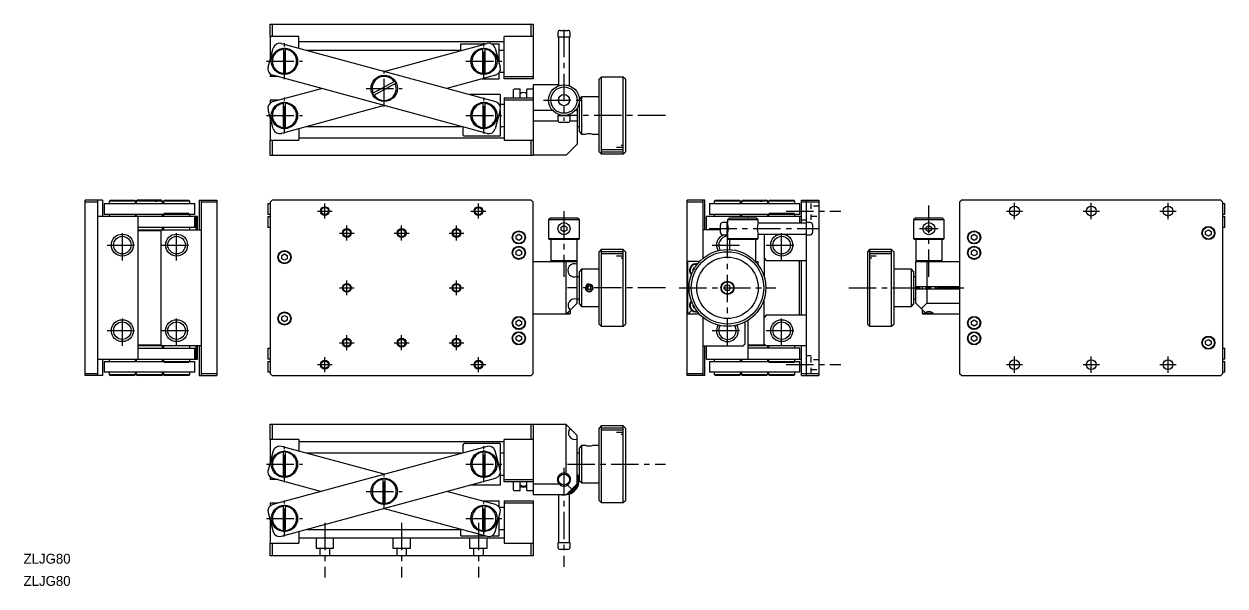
# Model space of a CAD drawing. Extents: x -145 to 402, y 7 to 263.
import ezdxf

# ---------------------------------------------------------------- set-up
doc = ezdxf.new("R2010")
doc.units = 0
doc.header["$LTSCALE"] = 10
for name, pattern in [('CENTER', [2, 1.25, -0.25, 0.25, -0.25]), ('DASHED', [3.5, 2, -1.5]), ('DOT', [0.5, 0.25, -0.25])]:
    doc.linetypes.add(name, pattern=pattern)
doc.layers.get('0').update_dxf_attribs({"linetype": 'CONTINUOUS'})
doc.layers.add('1', color=7, linetype='CONTINUOUS')
doc.layers.add('CENTER', color=1, linetype='CENTER')
doc.styles.get("Standard").update_dxf_attribs({"font": 'FGP教科書体NT-M'})

# ---------------------------------------------------------------- blocks, each defined once
blk = doc.blocks.new('AID1622')
at = {"layer": '1', "color": 9, "linetype": 'DOT'}
for p, q in [((211.689674, 181.728476), (209.389674, 181.728476)), ((213.889674, 173.728476), (213.889674, 181.728476)), ((217.389674, 179.978476), (213.889674, 179.978476)), ((213.889674, 175.478476), (217.389674, 175.478476)), ((209.389674, 173.728476), (213.889674, 173.728476)), ((213.889674, 111.728476), (209.389674, 111.728476)), ((213.889674, 103.728476), (213.889674, 111.728476)), ((217.389674, 109.978476), (213.889674, 109.978476)), ((213.889674, 105.478476), (217.389674, 105.478476)), ((209.389674, 103.728476), (211.689674, 103.728476))]:
    blk.add_line(p, q, dxfattribs=at)

msp = doc.modelspace()

# ---------------------------------------------------------------- linework, layer by layer
at = {"color": 7, "linetype": 'CONTINUOUS'}
for p, q in [((-32.821806, 263.008617), (87.178194, 263.008617)), ((87.178194, 263.008617), (87.178194, 238.008617)), ((-19.621806, 257.308617), (-32.821806, 257.308617)), ((-19.621806, 251.987227), (-19.621806, 257.308617)), ((87.178194, 257.308617), (73.978194, 257.308617)), ((73.978194, 238.008617), (73.978194, 257.308617)), ((99.428194, 260.12829), (102.928194, 260.12829)), ((-33.674316, 243.370418), (-31.314444, 252.05552)), ((-27.632785, 254.163931), (70.026365, 227.628474)), ((-26.721806, 251.902738), (-26.721806, 240.114495)), ((-25.721806, 240.114495), (-25.721806, 251.902738)), ((19.230221, 241.430575), (66.093243, 254.16393)), ((64.182264, 240.114495), (64.182264, 251.902738)), ((65.182264, 240.114495), (65.182264, 251.902738)), ((66.093244, 213.153303), (-31.565906, 239.68876)), ((24.156552, 236.933064), (13.822722, 231.260796)), ((24.637733, 236.056443), (14.303903, 230.384175)), ((70.026364, 239.68876), (47.833468, 233.658617)), ((63.842889, 238.008617), (71.682264, 238.008617)), ((-31.565906, 227.628474), (-9.37301, 233.658617)), ((72.082264, 230.808617), (58.322399, 230.808617)), ((78.178194, 229.308617), (78.178194, 233.008617)), ((81.178194, 229.308617), (81.178194, 233.308617)), ((84.178194, 229.308617), (84.178194, 233.308617)), ((87.178194, 235.208617), (87.178194, 203.008617)), ((19.230229, 225.886687), (-27.632785, 213.153304)), ((-26.721806, 215.414495), (-26.721806, 227.202738)), ((-25.721806, 215.414495), (-25.721806, 227.202738)), ((64.182264, 227.202738), (64.182264, 215.414495)), ((65.182264, 215.414495), (65.182264, 227.202738)), ((73.978194, 229.308617), (73.978194, 210.008617)), ((107.178194, 224.703065), (107.178194, 208.208617)), ((108.178194, 213.808617), (108.178194, 228.808617)), ((-31.314443, 215.261713), (-33.674316, 223.946815)), ((-19.621806, 215.330007), (-19.621806, 210.008617)), ((-16.020201, 216.308617), (54.480659, 216.308617)), ((-32.821806, 210.008617), (-19.621806, 210.008617)), ((73.978194, 210.008617), (87.178194, 210.008617)), ((87.178194, 203.008617), (-32.821806, 203.008617)), ((-109.110755, 182.728476), (-117.110755, 182.728476)), ((-117.110755, 102.728476), (-117.110755, 182.728476)), ((-111.410755, 182.728476), (-111.410755, 102.728476)), ((-108.371034, 181.228476), (-67.150475, 181.228476)), ((-82.260755, 182.728476), (-93.260755, 182.728476)), ((-65.110755, 182.728476), (-57.110755, 182.728476)), ((-64.110755, 102.728476), (-64.110755, 182.728476)), ((-57.110755, 182.728476), (-57.110755, 102.728476)), ((-33.779282, 181.228476), (-32.821806, 181.228476)), ((165.389674, 182.728476), (157.389674, 182.728476)), ((157.389674, 102.728476), (157.389674, 182.728476)), ((164.389674, 182.728476), (164.389674, 156.09111)), ((167.429395, 181.228476), (208.649953, 181.228476)), ((194.039674, 182.228476), (182.039674, 182.228476)), ((182.539674, 182.728476), (193.539674, 182.728476)), ((209.389674, 182.728476), (217.389674, 182.728476)), ((211.689674, 172.478476), (211.689674, 182.728476)), ((217.389674, 182.728476), (217.389674, 102.728476)), ((401.501144, 181.228476), (402.45862, 181.228476)), ((-65.910755, 175.228476), (-111.410755, 175.228476)), ((-67.150475, 176.228476), (-108.371034, 176.228476)), ((-33.779282, 175.228476), (-32.821806, 175.228476)), ((209.389674, 175.228476), (166.189674, 175.228476)), ((166.189674, 169.228476), (166.189674, 175.228476)), ((208.649953, 176.228476), (167.429395, 176.228476)), ((402.45862, 176.228476), (401.501144, 176.228476)), ((401.501144, 175.228476), (402.458621, 175.228476)), ((-67.150475, 170.228476), (-93.110755, 170.228476)), ((-32.821806, 170.228476), (-33.779282, 170.228476)), ((175.509347, 166.978476), (175.509347, 172.478476)), ((189.671625, 172.228504), (189.689674, 172.278476)), ((-93.110755, 169.228476), (-64.110755, 169.228476)), ((192.389674, 167.228476), (192.389674, 147.959155)), ((211.689674, 102.728476), (211.689674, 166.978476)), ((117.178194, 126.228476), (117.178194, 159.228476)), ((239.501144, 159.228476), (239.501144, 126.228476)), ((240.501144, 160.228476), (240.501144, 125.228476)), ((250.501144, 125.228476), (250.501144, 160.228476)), ((251.501144, 159.228476), (251.501144, 126.228476)), ((87.178194, 154.728476), (107.178194, 154.728476)), ((107.178194, 135.728476), (107.178194, 154.728476)), ((162.951935, 154.728476), (157.589674, 154.728476)), ((261.501144, 154.728476), (281.501144, 154.728476)), ((261.501144, 135.728476), (261.501144, 154.728476)), ((108.178194, 135.228476), (108.178194, 150.228476)), ((259.501144, 134.228476), (259.501144, 151.228476)), ((260.501144, 150.228476), (260.501144, 135.228476)), ((112.678194, 143.594501), (111.928194, 143.161489)), ((113.428194, 143.161489), (112.678194, 143.594501)), ((113.428194, 142.295463), (113.428194, 143.161489)), ((177.13305, 142.728476), (176.411362, 143.978476)), ((176.411362, 141.478476), (177.13305, 142.728476)), ((281.501144, 143.228476), (261.501144, 143.228476)), ((192.389674, 116.228476), (192.389674, 137.497797)), ((261.501144, 142.228476), (281.501144, 142.228476)), ((107.178194, 135.728476), (102.178194, 130.728476)), ((261.501144, 135.728476), (265.878107, 131.351513)), ((103.678194, 130.728476), (87.178194, 130.728476)), ((164.389674, 129.365841), (164.389674, 102.728476)), ((281.501144, 130.728476), (265.001144, 130.728476)), ((-64.110755, 116.228476), (-93.110755, 116.228476)), ((-93.110755, 115.228476), (-67.150475, 115.228476)), ((-33.779282, 115.228476), (-32.821806, 115.228476)), ((166.189674, 110.228476), (166.189674, 116.228476)), ((211.689674, 116.228476), (185.189674, 116.228476)), ((208.649953, 115.228476), (185.189674, 115.228476)), ((-111.410755, 110.228476), (-65.910755, 110.228476)), ((-32.821806, 110.228476), (-33.779282, 110.228476)), ((166.189674, 110.228476), (209.389674, 110.228476)), ((402.458621, 110.228476), (401.501144, 110.228476)), ((-108.371034, 109.228476), (-67.150475, 109.228476)), ((-67.150475, 104.228476), (-108.371034, 104.228476)), ((-33.779282, 109.228476), (-32.821806, 109.228476)), ((167.429395, 109.228476), (208.649953, 109.228476)), ((208.649953, 104.228476), (167.429395, 104.228476)), ((401.501144, 109.228476), (402.458621, 109.228476)), ((402.458621, 104.228476), (401.501144, 104.228476)), ((-109.110755, 102.728476), (-117.110755, 102.728476)), ((-65.110755, 102.728476), (-57.110755, 102.728476)), ((165.389674, 102.728476), (157.389674, 102.728476)), ((209.389674, 102.728476), (217.389674, 102.728476)), ((-32.821806, 80.618332), (87.178194, 80.618332)), ((87.178194, 80.618332), (87.178194, 48.418332)), ((102.178194, 80.418332), (107.178194, 75.418332)), ((102.178194, 57.60962), (102.178194, 80.418332)), ((-19.621806, 73.618332), (-32.821806, 73.618332)), ((-19.621806, 73.618332), (-19.621806, 68.296942)), ((72.082264, 71.818332), (55.808145, 71.818332)), ((87.178194, 73.618332), (73.978194, 73.618332)), ((73.978194, 54.318332), (73.978194, 73.618332)), ((107.178194, 53.418332), (107.178194, 75.418332)), ((-31.314444, 68.365236), (-33.674316, 59.680133)), ((66.093243, 70.473645), (-31.565906, 43.938189)), ((19.230229, 57.740261), (-27.632785, 70.473646)), ((-26.721806, 56.424211), (-26.721806, 68.212453)), ((-25.721806, 56.424211), (-25.721806, 68.212453)), ((54.480659, 67.318332), (-16.020201, 67.318332)), ((64.182264, 68.212453), (64.182264, 56.424211)), ((65.182264, 56.424211), (65.182264, 68.212453)), ((72.134774, 59.680133), (69.774902, 68.365236)), ((-31.565906, 55.998475), (-9.37301, 49.968332)), ((-27.632785, 29.463019), (70.026364, 55.998475)), ((18.730229, 44.074211), (18.730229, 55.862453)), ((19.730229, 44.074211), (19.730229, 55.862453)), ((70.026364, 43.938189), (47.833468, 49.968332)), ((87.178194, 53.418332), (99.553386, 53.418332)), ((102.178194, 48.418332), (107.178194, 53.418332)), ((73.978194, 45.618332), (73.978194, 26.318332)), ((87.178194, 45.618332), (87.178194, 20.618332)), ((-33.674316, 40.256531), (-31.314444, 31.571428)), ((-26.721806, 31.724211), (-26.721806, 43.512453)), ((-25.721806, 31.724211), (-25.721806, 43.512453)), ((19.230229, 42.196403), (66.093243, 29.463019)), ((64.182264, 31.724211), (64.182264, 43.512453)), ((65.182264, 31.724211), (65.182264, 43.512453)), ((69.774902, 31.571428), (72.134774, 40.256531)), ((-19.621806, 31.639722), (-19.621806, 26.318332)), ((54.182264, 29.618332), (65.521639, 29.618332)), ((68.102132, 29.618332), (71.682264, 29.618332)), ((-32.821806, 26.318332), (-19.621806, 26.318332)), ((73.978194, 26.318332), (87.178194, 26.318332)), ((87.178194, 20.618332), (-32.821806, 20.618332))]:
    msp.add_line(p, q, dxfattribs=at)
at = {"color": 3, "linetype": 'CONTINUOUS'}
for p, q in [((113.934043, 212.848287), (114.178189, 212.808617)), ((118.178194, 205.808617), (128.178194, 205.808617)), ((118.178194, 204.808617), (128.178194, 204.808617)), ((125.178194, 206.808617), (128.178194, 206.808617)), ((127.178194, 207.808617), (128.178194, 207.808617)), ((128.178194, 159.228476), (118.178194, 159.228476)), ((250.501144, 159.228476), (240.501144, 159.228476)), ((128.178194, 158.228476), (118.178194, 158.228476)), ((128.178194, 157.228476), (125.178194, 157.228476)), ((128.178194, 156.228476), (127.178194, 156.228476)), ((250.501144, 158.228476), (240.501144, 158.228476)), ((243.501144, 157.228476), (240.501144, 157.228476)), ((241.501144, 156.228476), (240.501144, 156.228476)), ((128.178194, 78.818332), (118.178194, 78.818332)), ((128.178194, 77.818332), (118.178194, 77.818332)), ((128.178194, 76.818332), (125.178194, 76.818332)), ((128.178194, 75.818332), (127.178194, 75.818332))]:
    msp.add_line(p, q, dxfattribs=at)
at = {"color": 3, "linetype": 'DASHED'}
for p, q in [((-11.821806, 28.618332), (-11.821806, 24.118332)), ((-3.821806, 24.118332), (-3.821806, 28.618332)), ((23.178194, 28.618332), (23.178194, 24.118332)), ((31.178194, 24.118332), (31.178194, 28.618332)), ((58.178194, 28.618332), (58.178194, 24.118332)), ((66.178194, 24.118332), (66.178194, 28.618332)), ((-11.821806, 24.118332), (-7.821806, 24.118332)), ((-10.071806, 24.118332), (-10.071806, 20.618332)), ((-7.821806, 24.118332), (-3.821806, 24.118332)), ((-5.571806, 20.618332), (-5.571806, 24.118332)), ((23.178194, 24.118332), (27.178194, 24.118332)), ((24.928194, 24.118332), (24.928194, 20.618332)), ((27.178194, 24.118332), (31.178194, 24.118332)), ((29.428194, 20.618332), (29.428194, 24.118332)), ((58.178194, 24.118332), (62.178194, 24.118332)), ((59.928194, 24.118332), (59.928194, 20.618332)), ((62.178194, 24.118332), (66.178194, 24.118332)), ((64.428194, 20.618332), (64.428194, 24.118332))]:
    msp.add_line(p, q, dxfattribs=at)
at = {"color": 3, "linetype": 'CONTINUOUS'}
for centre, radius in [((-7.821806, 177.728476), 2), ((62.178194, 177.728476), 2), ((2.178194, 167.728476), 2), ((27.178194, 167.728476), 2), ((52.178194, 167.728476), 2), ((2.178194, 142.728476), 2), ((52.178194, 142.728476), 2), ((2.178194, 117.728476), 2), ((27.178194, 117.728476), 2), ((52.178194, 117.728476), 2), ((-7.821806, 107.728476), 2), ((62.178194, 107.728476), 2), ((101.178194, 55.318332), 2.5)]:
    msp.add_circle(centre, radius, dxfattribs=at)
at = {"color": 7, "linetype": 'CONTINUOUS'}
for centre, radius in [((101.178194, 169.728476), 2.75), ((267.501144, 169.728476), 2.75), ((200.389674, 162.228476), 5), ((101.178194, 55.318332), 2.5)]:
    msp.add_circle(centre, radius, dxfattribs=at)
for centre, radius, start, end in [((82.678194, 229.541333), 2.25, 48.189685, 131.810315), ((105.978194, 150.728476), 3, 66.421822, 293.578178), ((161.389674, 150.728476), 2.75, 80.352783, 221.198378), ((112.678418, 142.728695), 1.750219, 178.494069, 269.99143), ((112.678193, 142.728439), 1.75, 358.48653, 178.48408), ((112.67796, 142.728716), 1.75024, 270.008929, 358.476183), ((105.978194, 134.728476), 3, 66.421822, 227.70195), ((161.389674, 134.728476), 3, 136.234031, 282.214808), ((175.689674, 123.228476), 4, 144.765582, 35.234418), ((106.178194, 76.618332), 3, 137.70195, 289.471221), ((101.178194, 55.318332), 3, 233.130102, 60), ((101.178194, 55.318332), 7, 260.303679, 16.60155)]:
    msp.add_arc(centre, radius, start, end, dxfattribs=at)
at = {"color": 3, "linetype": 'CONTINUOUS'}
for centre, radius, start, end in [((112.676625, 204.457306), 8.484673, 81.477438, 100.172005), ((112.678418, 142.728695), 1.500219, 178.494069, 269.99143), ((112.678193, 142.728439), 1.5, 358.48653, 178.48408), ((112.67796, 142.728716), 1.50024, 270.008929, 358.476183), ((112.67978, 79.168658), 8.4837, 261.48019, 280.173068), ((101.178194, 55.318332), 3, 60, 233.130102), ((101.178194, 55.318332), 3, 300.631733, 302.752676)]:
    msp.add_arc(centre, radius, start, end, dxfattribs=at)
at = {"color": 3, "linetype": 'DASHED'}
msp.add_arc((267.501144, 128.828476), 2.999995, 39.296559, 122.752655, dxfattribs=at)
at = {"layer": '1', "color": 7, "linetype": 'CONTINUOUS'}
for p, q in [((-32.821806, 257.308617), (-32.821806, 263.008617)), ((-31.821806, 263.008617), (-31.821806, 257.308617)), ((86.178194, 257.308617), (86.178194, 263.008617)), ((98.428194, 259.12829), (98.428194, 257.12829)), ((103.928194, 257.12829), (103.928194, 259.12829)), ((-32.821806, 257.208617), (-32.821806, 246.507934)), ((-25.721806, 251.902738), (-26.721806, 251.902738)), ((-19.621806, 255.008617), (73.978194, 255.008617)), ((54.182264, 254.008617), (65.521639, 254.008617)), ((54.182264, 250.927538), (54.182264, 254.008617)), ((65.182264, 251.902738), (64.182264, 251.902738)), ((68.102132, 254.008617), (71.682264, 254.008617)), ((69.774902, 252.05552), (72.134774, 243.370418)), ((71.682264, 245.035803), (71.682264, 254.008617)), ((98.428194, 257.12829), (103.928194, 257.12829)), ((98.678194, 257.12829), (98.678194, 234.846965)), ((103.678194, 234.846965), (103.678194, 257.12829)), ((54.182264, 251.008617), (-16.020201, 251.008617)), ((73.978194, 251.008617), (71.682264, 251.008617)), ((71.792938, 241.008617), (73.978194, 241.008617)), ((-32.821806, 240.386501), (-32.821806, 239.008617)), ((-29.062758, 239.008617), (-32.821806, 239.008617)), ((-26.721806, 240.114495), (-25.721806, 240.114495)), ((24.637733, 236.056443), (24.156552, 236.933064)), ((64.182264, 240.114495), (65.182264, 240.114495)), ((71.682264, 238.008617), (71.682264, 240.841934)), ((73.978194, 239.008617), (87.178194, 239.008617)), ((87.178194, 238.008617), (73.978194, 238.008617)), ((118.178194, 238.808617), (117.178194, 237.808617)), ((117.178194, 204.808617), (117.178194, 237.808617)), ((118.178194, 238.808617), (118.178194, 203.808617)), ((128.178194, 238.808617), (118.178194, 238.808617)), ((128.178194, 203.808617), (128.178194, 238.808617)), ((129.178194, 237.808617), (128.178194, 238.808617)), ((129.178194, 237.808617), (129.178194, 204.808617)), ((13.822725, 231.260791), (14.303906, 230.384169)), ((72.082264, 230.808617), (72.082264, 225.692636)), ((81.178194, 233.308617), (78.478194, 233.308617)), ((86.878194, 233.308617), (84.178194, 233.308617)), ((98.678194, 235.208617), (87.178194, 235.208617)), ((-32.821806, 228.308617), (-32.821806, 226.930733)), ((-29.062758, 228.308617), (-32.821806, 228.308617)), ((-25.721806, 227.202738), (-26.721806, 227.202738)), ((65.182264, 227.202738), (64.182264, 227.202738)), ((73.978194, 226.308617), (72.082264, 226.308617)), ((73.978194, 229.308617), (87.178194, 229.308617)), ((87.178194, 228.308617), (73.978194, 228.308617)), ((98.678194, 228.811111), (98.678194, 227.806123)), ((103.678194, 227.806123), (103.678194, 228.811111)), ((108.178194, 226.308617), (107.886398, 226.308617)), ((109.178194, 229.808617), (108.178194, 228.808617)), ((109.178194, 229.808617), (109.178194, 212.808617)), ((117.178194, 229.808617), (109.178194, 229.808617)), ((-32.821806, 220.8093), (-32.821806, 210.108617)), ((72.134774, 223.946815), (69.774902, 215.261713)), ((72.082264, 223.753561), (72.082264, 211.808617)), ((87.178194, 223.808617), (95.816291, 223.808617)), ((103.928194, 221.12829), (98.428194, 221.12829)), ((98.428194, 221.12829), (98.428194, 219.12829)), ((98.678194, 221.770268), (98.678194, 221.12829)), ((103.678194, 221.12829), (103.678194, 221.770268)), ((103.928194, 219.12829), (103.928194, 221.12829)), ((106.540097, 223.808617), (107.178194, 223.808617)), ((-26.721806, 215.414495), (-25.721806, 215.414495)), ((55.082264, 216.145152), (55.082264, 212.542774)), ((64.182264, 215.414495), (65.182264, 215.414495)), ((72.082264, 216.308617), (73.978194, 216.308617)), ((87.178194, 218.808617), (98.480666, 218.808617)), ((102.928194, 218.12829), (99.428194, 218.12829)), ((103.875722, 218.808617), (107.178194, 218.808617)), ((107.178194, 216.308617), (108.178194, 216.308617)), ((108.178194, 213.808617), (109.178194, 212.808617)), ((-32.821806, 203.008617), (-32.821806, 210.008617)), ((-31.821806, 210.008617), (-31.821806, 203.008617)), ((73.978194, 211.008617), (-19.621806, 211.008617)), ((72.082264, 211.808617), (55.808145, 211.808617)), ((86.178194, 203.008617), (86.178194, 210.008617)), ((102.178194, 203.208617), (107.178194, 208.208617)), ((109.178194, 212.808617), (111.178199, 212.808617)), ((114.178189, 212.808617), (117.178194, 212.808617)), ((102.178194, 203.208617), (87.178194, 203.208617)), ((117.178194, 204.808617), (118.178194, 203.808617)), ((118.178194, 203.808617), (128.178194, 203.808617)), ((128.178194, 203.808617), (129.178194, 204.808617)), ((-111.410755, 181.728476), (-117.110755, 181.728476)), ((-109.110755, 182.728476), (-109.110755, 175.228476)), ((-108.371034, 181.228476), (-108.371034, 176.228476)), ((-106.022498, 182.316732), (-106.110755, 182.228476)), ((-94.110755, 182.228476), (-106.110755, 182.228476)), ((-106.110755, 182.228476), (-106.110755, 181.228476)), ((-106.022507, 182.316723), (-106.004876, 182.313185)), ((-106.004876, 182.313185), (-105.58798, 182.728476)), ((-105.58798, 182.728476), (-94.633529, 182.728476)), ((-94.633529, 182.728476), (-94.216633, 182.313185)), ((-94.216633, 182.313185), (-94.199002, 182.316723)), ((-94.110755, 182.228476), (-94.199011, 182.316732)), ((-94.110755, 181.228476), (-94.110755, 182.228476)), ((-93.260755, 182.728476), (-93.760755, 182.228476)), ((-81.760755, 182.228476), (-93.760755, 182.228476)), ((-93.760755, 182.228476), (-93.760755, 181.228476)), ((-85.563531, 182.728476), (-85.362928, 182.313185)), ((-85.362928, 182.313185), (-84.486307, 182.313185)), ((-84.686909, 182.728476), (-84.486307, 182.313185)), ((-81.760755, 182.228476), (-82.260755, 182.728476)), ((-81.760755, 181.228476), (-81.760755, 182.228476)), ((-81.322498, 182.316732), (-81.410755, 182.228476)), ((-69.410755, 182.228476), (-81.410755, 182.228476)), ((-81.410755, 182.228476), (-81.410755, 181.228476)), ((-81.322507, 182.316723), (-81.304876, 182.313185)), ((-81.304876, 182.313185), (-80.88798, 182.728476)), ((-80.88798, 182.728476), (-69.933529, 182.728476)), ((-69.933529, 182.728476), (-69.516633, 182.313185)), ((-69.516633, 182.313185), (-69.499002, 182.316723)), ((-69.410755, 182.228476), (-69.499011, 182.316732)), ((-69.410755, 181.228476), (-69.410755, 182.228476)), ((-67.150475, 176.228476), (-67.150475, 181.228476)), ((-65.110755, 182.728476), (-65.110755, 169.228476)), ((-57.110755, 181.728476), (-64.110755, 181.728476)), ((-33.779282, 181.228476), (-33.779282, 176.228476)), ((-31.821806, 182.728476), (-32.821806, 181.728476)), ((-32.821806, 181.728476), (-32.821806, 103.728476)), ((86.178194, 182.728476), (-31.821806, 182.728476)), ((87.178194, 181.728476), (86.178194, 182.728476)), ((87.178194, 103.728476), (87.178194, 181.728476)), ((164.389674, 181.728476), (157.389674, 181.728476)), ((165.389674, 169.228476), (165.389674, 182.728476)), ((167.429395, 181.228476), (167.429395, 176.228476)), ((169.777931, 182.316732), (169.689674, 182.228476)), ((181.689674, 182.228476), (169.689674, 182.228476)), ((169.689674, 182.228476), (169.689674, 181.228476)), ((169.777921, 182.316723), (169.795553, 182.313185)), ((170.212448, 182.728476), (169.795553, 182.313185)), ((170.212448, 182.728476), (181.1669, 182.728476)), ((181.583795, 182.313185), (181.1669, 182.728476)), ((181.583795, 182.313185), (181.601426, 182.316723)), ((181.689674, 182.228476), (181.601417, 182.316732)), ((181.689674, 181.228476), (181.689674, 182.228476)), ((182.539674, 182.728476), (182.039674, 182.228476)), ((182.039674, 182.228476), (182.039674, 181.228476)), ((190.4375, 182.313185), (190.236898, 182.728476)), ((190.4375, 182.313185), (191.314122, 182.313185)), ((191.314122, 182.313185), (191.113519, 182.728476)), ((194.039674, 182.228476), (193.539674, 182.728476)), ((194.039674, 181.228476), (194.039674, 182.228476)), ((194.477931, 182.316732), (194.389674, 182.228476)), ((206.389674, 182.228476), (194.389674, 182.228476)), ((194.389674, 182.228476), (194.389674, 181.228476)), ((194.477921, 182.316723), (194.495553, 182.313185)), ((194.912448, 182.728476), (194.495553, 182.313185)), ((194.912448, 182.728476), (205.8669, 182.728476)), ((206.283795, 182.313185), (205.8669, 182.728476)), ((206.283795, 182.313185), (206.301426, 182.316723)), ((206.389674, 182.228476), (206.301417, 182.316732)), ((206.389674, 181.228476), (206.389674, 182.228476)), ((208.649953, 176.228476), (208.649953, 181.228476)), ((209.389674, 172.228476), (209.389674, 182.728476)), ((217.389674, 181.728476), (211.689674, 181.728476)), ((282.501144, 182.728476), (281.501144, 181.728476)), ((281.501144, 181.728476), (281.501144, 103.728476)), ((400.501144, 182.728476), (282.501144, 182.728476)), ((401.501144, 181.728476), (400.501144, 182.728476)), ((401.501144, 103.728476), (401.501144, 181.728476)), ((402.45862, 176.228476), (402.45862, 181.228476)), ((-111.310755, 110.228476), (-111.310755, 175.228476)), ((-106.110755, 176.228476), (-106.110755, 175.228476)), ((-94.110755, 175.228476), (-94.110755, 176.228476)), ((-93.760755, 176.228476), (-93.760755, 175.228476)), ((-93.110755, 175.228476), (-93.110755, 110.228476)), ((-81.760755, 175.228476), (-81.760755, 176.228476)), ((-81.322498, 176.316732), (-81.410755, 176.228476)), ((-81.410755, 176.228476), (-81.410755, 175.228476)), ((-81.322507, 176.316723), (-81.304876, 176.313185)), ((-81.304876, 176.313185), (-80.88798, 176.728476)), ((-80.88798, 176.728476), (-69.933529, 176.728476)), ((-69.933529, 176.728476), (-69.516633, 176.313185)), ((-69.516633, 176.313185), (-69.499002, 176.316723)), ((-69.410755, 176.228476), (-69.499011, 176.316732)), ((-69.410755, 175.228476), (-69.410755, 176.228476)), ((-67.150475, 170.228476), (-67.150475, 175.228476)), ((-66.644912, 175.228476), (-66.644912, 169.228476)), ((-65.910755, 169.228476), (-65.910755, 175.228476)), ((-32.821806, 176.228476), (-33.779282, 176.228476)), ((-33.779282, 175.228476), (-33.779282, 170.228476)), ((169.689674, 176.228476), (169.689674, 175.228476)), ((181.689674, 175.228476), (181.689674, 176.228476)), ((182.039674, 176.228476), (182.039674, 175.228476)), ((185.189674, 174.728476), (185.189674, 175.228476)), ((194.039674, 175.228476), (194.039674, 176.228476)), ((194.477931, 176.316732), (194.389674, 176.228476)), ((194.389674, 176.228476), (194.389674, 175.228476)), ((194.477921, 176.316723), (194.495553, 176.313185)), ((194.912448, 176.728476), (194.495553, 176.313185)), ((194.912448, 176.728476), (205.8669, 176.728476)), ((206.283795, 176.313185), (205.8669, 176.728476)), ((206.283795, 176.313185), (206.301426, 176.316723)), ((206.389674, 176.228476), (206.301417, 176.316732)), ((206.389674, 175.228476), (206.389674, 176.228476)), ((208.649953, 172.228476), (208.649953, 175.228476)), ((402.458621, 170.228476), (402.458621, 175.228476)), ((-81.760755, 169.228476), (-81.760755, 170.228476)), ((-81.410755, 170.228476), (-81.410755, 169.228476)), ((-69.410755, 169.228476), (-69.410755, 170.228476)), ((95.178194, 174.728476), (94.178194, 173.728476)), ((108.178194, 173.728476), (94.178194, 173.728476)), ((94.178194, 173.728476), (94.178194, 165.228476)), ((95.178194, 174.728476), (107.178194, 174.728476)), ((99.928194, 170.450164), (101.178194, 171.171851)), ((99.928194, 169.006788), (99.928194, 170.450164)), ((101.178194, 171.171851), (102.428194, 170.450164)), ((102.428194, 170.450164), (102.428194, 169.006788)), ((108.178194, 173.728476), (107.178194, 174.728476)), ((108.178194, 165.228476), (108.178194, 173.728476)), ((172.509347, 167.978476), (172.509347, 171.478476)), ((175.509347, 172.478476), (173.509347, 172.478476)), ((175.707733, 172.228476), (175.509347, 172.228476)), ((176.689674, 174.728476), (175.689674, 173.728476)), ((189.689674, 173.728476), (175.689674, 173.728476)), ((175.689674, 173.728476), (175.689674, 172.27841)), ((175.689674, 172.278476), (175.707727, 172.228494)), ((176.689674, 174.728476), (188.689674, 174.728476)), ((189.689674, 173.728476), (188.689674, 174.728476)), ((211.509347, 172.228476), (189.671615, 172.228476)), ((189.689674, 172.27841), (189.689674, 173.728476)), ((211.509347, 172.478476), (211.509347, 166.978476)), ((213.509347, 172.478476), (211.509347, 172.478476)), ((214.509347, 171.478476), (214.509347, 167.978476)), ((261.501144, 174.728476), (260.501144, 173.728476)), ((274.501144, 173.728476), (260.501144, 173.728476)), ((260.501144, 173.728476), (260.501144, 165.228476)), ((261.501144, 174.728476), (273.501144, 174.728476)), ((266.251144, 170.450164), (267.501144, 171.171851)), ((266.251144, 169.006788), (266.251144, 170.450164)), ((267.501144, 171.171851), (268.751144, 170.450164)), ((268.751144, 170.450164), (268.751144, 169.006788)), ((274.501144, 173.728476), (273.501144, 174.728476)), ((274.501144, 165.228476), (274.501144, 173.728476)), ((402.458621, 170.228476), (401.501144, 170.228476)), ((-82.410755, 168.728476), (-93.110755, 168.728476)), ((-82.410755, 116.228476), (-82.410755, 169.228476)), ((-64.210755, 169.228476), (-64.210755, 116.228476)), ((79.328194, 166.450164), (80.578194, 167.171851)), ((79.328194, 165.006788), (79.328194, 166.450164)), ((80.578194, 164.2851), (79.328194, 165.006788)), ((80.578194, 167.171851), (81.828194, 166.450164)), ((81.828194, 165.006788), (80.578194, 164.2851)), ((81.828194, 166.450164), (81.828194, 165.006788)), ((94.178194, 165.228476), (108.178194, 165.228476)), ((94.178194, 165.228476), (94.678194, 164.728476)), ((107.678194, 164.728476), (94.678194, 164.728476)), ((95.178194, 164.728476), (95.178194, 155.228476)), ((101.178194, 168.2851), (99.928194, 169.006788)), ((102.428194, 169.006788), (101.178194, 168.2851)), ((107.178194, 155.228476), (107.178194, 164.728476)), ((107.678194, 164.728476), (108.178194, 165.228476)), ((172.509347, 169.228476), (164.389674, 169.228476)), ((173.509347, 166.978476), (175.509347, 166.978476)), ((175.509347, 167.228476), (175.707725, 167.228476)), ((175.70443, 167.219266), (175.689674, 167.178476)), ((175.689674, 167.178476), (175.689674, 165.228476)), ((175.689674, 165.228476), (189.689674, 165.228476)), ((175.689674, 165.228476), (176.189674, 164.728476)), ((189.189674, 164.728476), (176.189674, 164.728476)), ((176.689674, 164.728476), (176.689674, 160.199881)), ((188.689674, 155.228476), (188.689674, 164.728476)), ((189.189674, 164.728476), (189.689674, 165.228476)), ((189.671623, 167.228476), (211.509347, 167.228476)), ((189.689674, 167.178476), (189.671684, 167.228282)), ((189.689674, 165.228476), (189.689674, 167.178476)), ((211.509347, 166.978476), (213.509347, 166.978476)), ((260.501144, 165.228476), (274.501144, 165.228476)), ((260.501144, 165.228476), (261.001144, 164.728476)), ((274.001144, 164.728476), (261.001144, 164.728476)), ((261.501144, 164.728476), (261.501144, 155.228476)), ((267.501144, 168.2851), (266.251144, 169.006788)), ((268.751144, 169.006788), (267.501144, 168.2851)), ((273.501144, 155.228476), (273.501144, 164.728476)), ((274.001144, 164.728476), (274.501144, 165.228476)), ((286.851144, 166.450164), (288.101144, 167.171851)), ((286.851144, 165.006788), (286.851144, 166.450164)), ((288.101144, 164.2851), (286.851144, 165.006788)), ((288.101144, 167.171851), (289.351144, 166.450164)), ((289.351144, 165.006788), (288.101144, 164.2851)), ((289.351144, 166.450164), (289.351144, 165.006788)), ((393.651144, 168.450164), (394.901144, 169.171851)), ((393.651144, 167.006788), (393.651144, 168.450164)), ((394.901144, 166.2851), (393.651144, 167.006788)), ((394.901144, 169.171851), (396.151144, 168.450164)), ((396.151144, 167.006788), (394.901144, 166.2851)), ((396.151144, 168.450164), (396.151144, 167.006788)), ((79.328194, 159.450164), (80.578194, 160.171851)), ((79.328194, 158.006788), (79.328194, 159.450164)), ((80.578194, 160.171851), (81.828194, 159.450164)), ((81.828194, 159.450164), (81.828194, 158.006788)), ((118.178194, 160.228476), (117.178194, 159.228476)), ((118.178194, 160.228476), (118.178194, 125.228476)), ((128.178194, 160.228476), (118.178194, 160.228476)), ((128.178194, 125.228476), (128.178194, 160.228476)), ((129.178194, 159.228476), (128.178194, 160.228476)), ((129.178194, 159.228476), (129.178194, 126.228476)), ((240.501144, 160.228476), (239.501144, 159.228476)), ((250.501144, 160.228476), (240.501144, 160.228476)), ((251.501144, 159.228476), (250.501144, 160.228476)), ((286.851144, 159.450164), (288.101144, 160.171851)), ((286.851144, 158.006788), (286.851144, 159.450164)), ((288.101144, 160.171851), (289.351144, 159.450164)), ((289.351144, 159.450164), (289.351144, 158.006788)), ((-27.471806, 157.450164), (-26.221806, 158.171851)), ((-27.471806, 156.006788), (-27.471806, 157.450164)), ((-26.221806, 155.2851), (-27.471806, 156.006788)), ((-26.221806, 158.171851), (-24.971806, 157.450164)), ((-24.971806, 156.006788), (-26.221806, 155.2851)), ((-24.971806, 157.450164), (-24.971806, 156.006788)), ((80.578194, 157.2851), (79.328194, 158.006788)), ((81.828194, 158.006788), (80.578194, 157.2851)), ((95.178194, 155.228476), (107.178194, 155.228476)), ((95.178194, 155.228476), (95.678194, 154.728476)), ((102.178194, 130.728476), (102.178194, 154.728476)), ((106.678194, 154.728476), (107.178194, 155.228476)), ((157.589674, 130.728476), (157.589674, 154.728476)), ((162.589674, 154.728476), (162.589674, 154.331924)), ((187.937123, 155.228476), (188.689674, 155.228476)), ((188.311517, 154.850319), (188.689674, 155.228476)), ((188.427413, 154.728476), (189.589674, 154.728476)), ((189.589674, 154.728476), (189.589674, 153.360503)), ((192.389674, 156.228476), (193.389674, 155.228476)), ((193.389674, 155.228476), (211.689674, 155.228476)), ((208.389674, 155.228476), (208.389674, 130.228476)), ((209.389674, 130.228476), (209.389674, 155.228476)), ((261.501144, 155.228476), (273.501144, 155.228476)), ((261.501144, 155.228476), (262.001144, 154.728476)), ((266.501144, 154.728476), (266.501144, 143.228476)), ((273.001144, 154.728476), (273.501144, 155.228476)), ((288.101144, 157.2851), (286.851144, 158.006788)), ((289.351144, 158.006788), (288.101144, 157.2851)), ((109.178194, 151.228476), (108.178194, 150.228476)), ((109.178194, 151.228476), (109.178194, 134.228476)), ((117.178194, 151.228476), (109.178194, 151.228476)), ((159.946298, 150.728476), (160.667986, 151.978476)), ((160.041572, 150.563456), (159.946298, 150.728476)), ((160.667986, 151.978476), (160.834119, 151.978476)), ((259.501144, 151.228476), (251.501144, 151.228476)), ((260.501144, 150.228476), (259.501144, 151.228476)), ((108.178194, 147.728476), (107.178194, 147.728476)), ((111.428631, 142.761517), (111.428194, 142.728476)), ((111.928194, 142.295463), (111.928194, 143.161489)), ((174.246298, 142.728476), (174.967986, 143.978476)), ((174.967986, 141.478476), (174.246298, 142.728476)), ((174.967986, 143.978476), (176.411362, 143.978476)), ((261.501144, 147.728476), (260.501144, 147.728476)), ((264.501144, 143.228476), (264.501144, 142.228495)), ((270.501144, 142.228495), (270.501144, 143.228476)), ((107.178194, 137.728476), (108.178194, 137.728476)), ((112.678194, 141.862451), (111.928194, 142.295463)), ((113.428194, 142.295463), (112.678194, 141.862451)), ((176.411362, 141.478476), (174.967986, 141.478476)), ((260.501144, 137.728476), (261.501144, 137.728476)), ((266.501144, 142.228476), (266.501144, 135.728476)), ((104.178194, 131.228476), (104.178194, 132.728451)), ((108.178194, 135.228476), (109.178194, 134.228476)), ((109.178194, 134.228476), (117.178194, 134.228476)), ((159.370712, 132.509514), (157.589674, 130.728476)), ((159.946298, 134.728476), (160.041572, 134.893495)), ((160.667986, 133.478476), (159.946298, 134.728476)), ((160.834119, 133.478476), (160.667986, 133.478476)), ((251.501144, 134.228476), (259.501144, 134.228476)), ((259.501144, 134.228476), (260.501144, 135.228476)), ((266.501144, 135.728476), (264.001144, 133.228476)), ((264.501144, 132.728451), (264.501144, 131.228476)), ((266.501144, 135.728476), (281.501144, 135.728476)), ((-27.471806, 129.450164), (-26.221806, 130.171851)), ((-27.471806, 128.006788), (-27.471806, 129.450164)), ((-26.221806, 127.2851), (-27.471806, 128.006788)), ((-26.221806, 130.171851), (-24.971806, 129.450164)), ((-24.971806, 128.006788), (-26.221806, 127.2851)), ((-24.971806, 129.450164), (-24.971806, 128.006788)), ((79.328194, 127.450164), (80.578194, 128.171851)), ((79.328194, 126.006788), (79.328194, 127.450164)), ((80.578194, 125.2851), (79.328194, 126.006788)), ((80.578194, 128.171851), (81.828194, 127.450164)), ((81.828194, 126.006788), (80.578194, 125.2851)), ((81.828194, 127.450164), (81.828194, 126.006788)), ((102.678194, 131.228476), (104.178194, 131.228476)), ((103.678194, 130.728476), (104.178194, 131.228476)), ((117.178194, 126.228476), (118.178194, 125.228476)), ((128.178194, 125.228476), (129.178194, 126.228476)), ((162.951935, 130.728476), (157.589674, 130.728476)), ((183.689674, 117.228476), (183.689674, 127.164093)), ((185.189674, 110.228476), (185.189674, 128.031537)), ((193.389674, 130.228476), (192.389674, 129.228476)), ((211.689674, 130.228476), (193.389674, 130.228476)), ((239.501144, 126.228476), (240.501144, 125.228476)), ((250.501144, 125.228476), (251.501144, 126.228476)), ((264.501144, 131.228476), (269.301136, 131.228476)), ((264.501144, 131.228476), (265.001144, 130.728476)), ((286.851144, 127.450164), (288.101144, 128.171851)), ((286.851144, 126.006788), (286.851144, 127.450164)), ((288.101144, 125.2851), (286.851144, 126.006788)), ((288.101144, 128.171851), (289.351144, 127.450164)), ((289.351144, 126.006788), (288.101144, 125.2851)), ((289.351144, 127.450164), (289.351144, 126.006788)), ((79.328194, 120.450164), (80.578194, 121.171851)), ((79.328194, 119.006788), (79.328194, 120.450164)), ((80.578194, 121.171851), (81.828194, 120.450164)), ((81.828194, 120.450164), (81.828194, 119.006788)), ((118.178194, 125.228476), (128.178194, 125.228476)), ((240.501144, 125.228476), (250.501144, 125.228476)), ((286.851144, 120.450164), (288.101144, 121.171851)), ((286.851144, 119.006788), (286.851144, 120.450164)), ((288.101144, 121.171851), (289.351144, 120.450164)), ((289.351144, 120.450164), (289.351144, 119.006788)), ((-93.110755, 116.728476), (-82.410755, 116.728476)), ((-81.760755, 115.228476), (-81.760755, 116.228476)), ((-81.410755, 116.228476), (-81.410755, 115.228476)), ((-69.410755, 115.228476), (-69.410755, 116.228476)), ((-67.150475, 110.228476), (-67.150475, 115.228476)), ((-66.644912, 116.228476), (-66.644912, 110.228476)), ((-65.910755, 110.228476), (-65.910755, 116.228476)), ((-65.110755, 116.228476), (-65.110755, 102.728476)), ((-33.779282, 115.228476), (-33.779282, 110.228476)), ((80.578194, 118.2851), (79.328194, 119.006788)), ((81.828194, 119.006788), (80.578194, 118.2851)), ((164.389674, 116.228476), (182.689674, 116.228476)), ((165.389674, 102.728476), (165.389674, 116.228476)), ((182.689674, 116.228476), (183.689674, 117.228476)), ((185.189674, 116.728476), (192.389674, 116.728476)), ((192.389674, 117.228476), (193.389674, 116.228476)), ((194.039674, 115.228476), (194.039674, 116.228476)), ((194.389674, 116.228476), (194.389674, 115.228476)), ((206.389674, 115.228476), (206.389674, 116.228476)), ((208.649953, 110.228476), (208.649953, 115.228476)), ((209.389674, 102.728476), (209.389674, 116.228476)), ((288.101144, 118.2851), (286.851144, 119.006788)), ((289.351144, 119.006788), (288.101144, 118.2851)), ((393.651144, 118.450164), (394.901144, 119.171851)), ((393.651144, 117.006788), (393.651144, 118.450164)), ((394.901144, 116.2851), (393.651144, 117.006788)), ((394.901144, 119.171851), (396.151144, 118.450164)), ((396.151144, 117.006788), (394.901144, 116.2851)), ((396.151144, 118.450164), (396.151144, 117.006788)), ((401.501144, 115.228476), (402.458621, 115.228476)), ((402.458621, 110.228476), (402.458621, 115.228476)), ((-109.110755, 110.228476), (-109.110755, 102.728476)), ((-106.110755, 110.228476), (-106.110755, 109.228476)), ((-94.110755, 109.228476), (-94.110755, 110.228476)), ((-93.760755, 110.228476), (-93.760755, 109.228476)), ((-81.760755, 109.228476), (-81.760755, 110.228476)), ((-81.410755, 110.228476), (-81.410755, 109.228476)), ((-69.410755, 109.228476), (-69.410755, 110.228476)), ((169.689674, 110.228476), (169.689674, 109.228476)), ((181.689674, 109.228476), (181.689674, 110.228476)), ((182.039674, 110.228476), (182.039674, 109.228476)), ((194.039674, 109.228476), (194.039674, 110.228476)), ((194.389674, 110.228476), (194.389674, 109.228476)), ((206.389674, 109.228476), (206.389674, 110.228476)), ((-108.371034, 109.228476), (-108.371034, 104.228476)), ((-106.110755, 104.228476), (-106.110755, 103.228476)), ((-94.110755, 103.228476), (-94.110755, 104.228476)), ((-93.760755, 104.228476), (-93.760755, 103.228476)), ((-81.760755, 103.228476), (-81.760755, 104.228476)), ((-81.410755, 109.228476), (-81.322498, 109.140219)), ((-81.410755, 104.228476), (-81.410755, 103.228476)), ((-81.304876, 109.143767), (-81.322507, 109.140228)), ((-81.304876, 109.143767), (-80.88798, 108.728476)), ((-69.933529, 108.728476), (-80.88798, 108.728476)), ((-69.933529, 108.728476), (-69.516633, 109.143767)), ((-69.499002, 109.140228), (-69.516633, 109.143767)), ((-69.499011, 109.140219), (-69.410755, 109.228476)), ((-69.410755, 103.228476), (-69.410755, 104.228476)), ((-67.150475, 104.228476), (-67.150475, 109.228476)), ((-33.779282, 109.228476), (-33.779282, 104.228476)), ((-32.821806, 104.228476), (-33.779282, 104.228476)), ((167.429395, 109.228476), (167.429395, 104.228476)), ((169.689674, 104.228476), (169.689674, 103.228476)), ((181.689674, 103.228476), (181.689674, 104.228476)), ((182.039674, 104.228476), (182.039674, 103.228476)), ((194.039674, 103.228476), (194.039674, 104.228476)), ((194.389674, 109.228476), (194.477931, 109.140219)), ((194.389674, 104.228476), (194.389674, 103.228476)), ((194.495553, 109.143767), (194.477921, 109.140228)), ((194.912448, 108.728476), (194.495553, 109.143767)), ((205.8669, 108.728476), (194.912448, 108.728476)), ((206.283795, 109.143767), (205.8669, 108.728476)), ((206.301426, 109.140228), (206.283795, 109.143767)), ((206.301417, 109.140219), (206.389674, 109.228476)), ((206.389674, 103.228476), (206.389674, 104.228476)), ((208.649953, 104.228476), (208.649953, 109.228476)), ((402.458621, 104.228476), (402.458621, 109.228476)), ((-117.110755, 103.728476), (-111.410755, 103.728476)), ((-106.110755, 103.228476), (-94.110755, 103.228476)), ((-106.110755, 103.228476), (-106.022498, 103.140219)), ((-106.004876, 103.143767), (-106.022507, 103.140228)), ((-106.004876, 103.143767), (-105.58798, 102.728476)), ((-94.633529, 102.728476), (-105.58798, 102.728476)), ((-94.633529, 102.728476), (-94.216633, 103.143767)), ((-94.199002, 103.140228), (-94.216633, 103.143767)), ((-94.199011, 103.140219), (-94.110755, 103.228476)), ((-93.760755, 103.228476), (-81.760755, 103.228476)), ((-93.760755, 103.228476), (-93.672498, 103.140219)), ((-93.654876, 103.143767), (-93.672507, 103.140228)), ((-93.654876, 103.143767), (-93.23798, 102.728476)), ((-82.283529, 102.728476), (-93.23798, 102.728476)), ((-82.283529, 102.728476), (-81.866633, 103.143767)), ((-81.849002, 103.140228), (-81.866633, 103.143767)), ((-81.849011, 103.140219), (-81.760755, 103.228476)), ((-81.410755, 103.228476), (-69.410755, 103.228476)), ((-81.410755, 103.228476), (-81.322498, 103.140219)), ((-81.304876, 103.143767), (-81.322507, 103.140228)), ((-81.304876, 103.143767), (-80.88798, 102.728476)), ((-69.933529, 102.728476), (-80.88798, 102.728476)), ((-69.933529, 102.728476), (-69.516633, 103.143767)), ((-69.499002, 103.140228), (-69.516633, 103.143767)), ((-69.499011, 103.140219), (-69.410755, 103.228476)), ((-64.110755, 103.728476), (-57.110755, 103.728476)), ((-32.821806, 103.728476), (-31.821806, 102.728476)), ((-31.821806, 102.728476), (86.178194, 102.728476)), ((86.178194, 102.728476), (87.178194, 103.728476)), ((157.389674, 103.728476), (164.389674, 103.728476)), ((169.689674, 103.228476), (181.689674, 103.228476)), ((169.689674, 103.228476), (169.777931, 103.140219)), ((169.795553, 103.143767), (169.777921, 103.140228)), ((170.212448, 102.728476), (169.795553, 103.143767)), ((181.1669, 102.728476), (170.212448, 102.728476)), ((181.583795, 103.143767), (181.1669, 102.728476)), ((181.601426, 103.140228), (181.583795, 103.143767)), ((181.601417, 103.140219), (181.689674, 103.228476)), ((182.039674, 103.228476), (194.039674, 103.228476)), ((182.039674, 103.228476), (182.127931, 103.140219)), ((182.145553, 103.143767), (182.127921, 103.140228)), ((182.562448, 102.728476), (182.145553, 103.143767)), ((193.516899, 102.728476), (182.562448, 102.728476)), ((193.933795, 103.143767), (193.516899, 102.728476)), ((193.951426, 103.140228), (193.933795, 103.143767)), ((193.951417, 103.140219), (194.039674, 103.228476)), ((194.389674, 103.228476), (206.389674, 103.228476)), ((194.389674, 103.228476), (194.477931, 103.140219)), ((194.495553, 103.143767), (194.477921, 103.140228)), ((194.912448, 102.728476), (194.495553, 103.143767)), ((205.8669, 102.728476), (194.912448, 102.728476)), ((206.283795, 103.143767), (205.8669, 102.728476)), ((206.301426, 103.140228), (206.283795, 103.143767)), ((206.301417, 103.140219), (206.389674, 103.228476)), ((211.689674, 103.728476), (217.389674, 103.728476)), ((281.501144, 103.728476), (282.501144, 102.728476)), ((282.501144, 102.728476), (400.501144, 102.728476)), ((400.501144, 102.728476), (401.501144, 103.728476)), ((-32.821806, 73.618332), (-32.821806, 80.618332)), ((-31.821806, 80.618332), (-31.821806, 73.618332)), ((86.178194, 73.618332), (86.178194, 80.618332)), ((102.178194, 80.418332), (87.178194, 80.418332)), ((118.178194, 79.818332), (117.178194, 78.818332)), ((117.178194, 45.818332), (117.178194, 78.818332)), ((118.178194, 79.818332), (118.178194, 44.818332)), ((128.178194, 79.818332), (118.178194, 79.818332)), ((128.178194, 44.818332), (128.178194, 79.818332)), ((129.178194, 78.818332), (128.178194, 79.818332)), ((129.178194, 78.818332), (129.178194, 45.818332)), ((-32.821806, 73.518332), (-32.821806, 62.817649)), ((-19.621806, 72.618332), (73.978194, 72.618332)), ((72.082264, 71.818332), (72.082264, 59.873388)), ((-25.721806, 68.212453), (-26.721806, 68.212453)), ((55.082264, 71.084175), (55.082264, 67.481797)), ((65.182264, 68.212453), (64.182264, 68.212453)), ((73.978194, 67.318332), (72.082264, 67.318332)), ((108.178194, 67.318332), (107.178194, 67.318332)), ((109.178194, 70.818332), (108.178194, 69.818332)), ((108.178194, 54.818332), (108.178194, 69.818332)), ((109.178194, 70.818332), (109.178194, 53.818332)), ((111.178199, 70.818332), (109.178194, 70.818332)), ((117.178194, 70.818332), (114.178189, 70.818332)), ((-32.821806, 56.696216), (-32.821806, 55.318332)), ((-29.062758, 55.318332), (-32.821806, 55.318332)), ((-26.721806, 56.424211), (-25.721806, 56.424211)), ((19.730229, 55.862453), (18.730229, 55.862453)), ((64.182264, 56.424211), (65.182264, 56.424211)), ((72.082264, 57.934313), (72.082264, 52.818332)), ((72.082264, 57.318332), (73.978194, 57.318332)), ((73.978194, 55.318332), (87.178194, 55.318332)), ((107.178194, 57.318332), (108.178194, 57.318332)), ((108.178194, 54.818332), (109.178194, 53.818332)), ((72.082264, 52.818332), (58.322399, 52.818332)), ((87.178194, 54.318332), (73.978194, 54.318332)), ((78.178194, 50.618332), (78.178194, 54.318332)), ((78.478194, 50.318332), (81.178194, 50.318332)), ((81.178194, 50.318332), (81.178194, 54.318332)), ((84.178194, 50.318332), (84.178194, 54.318332)), ((84.178194, 50.318332), (86.878194, 50.318332)), ((104.678194, 50.918332), (102.801235, 52.795291)), ((109.178194, 53.818332), (117.178194, 53.818332)), ((-32.821806, 44.618332), (-32.821806, 43.240448)), ((-29.062758, 44.618332), (-32.821806, 44.618332)), ((18.730229, 44.074211), (19.730229, 44.074211)), ((63.842889, 45.618332), (71.682264, 45.618332)), ((71.682264, 42.785015), (71.682264, 45.618332)), ((73.978194, 45.618332), (87.178194, 45.618332)), ((87.178194, 44.618332), (73.978194, 44.618332)), ((102.178194, 48.418332), (87.178194, 48.418332)), ((98.678194, 48.418332), (98.678194, 26.498659)), ((103.678194, 26.498659), (103.678194, 48.779984)), ((117.178194, 45.818332), (118.178194, 44.818332)), ((118.178194, 44.818332), (128.178194, 44.818332)), ((128.178194, 44.818332), (129.178194, 45.818332)), ((-25.721806, 43.512453), (-26.721806, 43.512453)), ((65.182264, 43.512453), (64.182264, 43.512453)), ((71.682264, 29.618332), (71.682264, 38.591146)), ((73.978194, 42.618332), (71.792938, 42.618332)), ((-32.821806, 37.119015), (-32.821806, 26.418332)), ((-26.721806, 31.724211), (-25.721806, 31.724211)), ((73.978194, 28.618332), (-19.621806, 28.618332)), ((-16.020201, 32.618332), (54.182264, 32.618332)), ((54.182264, 29.618332), (54.182264, 32.69941)), ((64.182264, 31.724211), (65.182264, 31.724211)), ((71.682264, 32.618332), (73.978194, 32.618332)), ((-32.821806, 20.618332), (-32.821806, 26.318332)), ((-31.821806, 26.318332), (-31.821806, 20.618332)), ((86.178194, 20.618332), (86.178194, 26.318332)), ((103.928194, 26.498659), (98.428194, 26.498659)), ((98.428194, 26.498659), (98.428194, 24.498659)), ((102.928194, 23.498659), (99.428194, 23.498659)), ((103.928194, 24.498659), (103.928194, 26.498659))]:
    msp.add_line(p, q, dxfattribs=at)
at = {"layer": '1', "color": 4, "linetype": 'CONTINUOUS'}
msp.add_line((111.422908, 70.778578), (111.178199, 70.818332), dxfattribs=at)
at = {"layer": '1', "color": 7, "linetype": 'CONTINUOUS'}
for centre, radius in [((-26.221806, 246.008617), 6), ((64.682264, 246.008617), 6), ((19.230229, 233.658617), 6), ((101.178194, 228.308617), 7), ((101.178194, 228.308617), 6), ((101.178194, 228.308617), 2.55), ((-26.221806, 221.308617), 6), ((64.682264, 221.308617), 6), ((-7.821806, 177.728476), 1.65), ((62.178194, 177.728476), 1.65), ((306.501144, 177.728476), 2.25), ((341.501144, 177.728476), 2.25), ((376.501144, 177.728476), 2.25), ((394.901144, 167.728476), 3), ((394.901144, 167.728476), 2.75), ((-100.110755, 162.228476), 5), ((-100.110755, 162.228476), 4), ((-75.410755, 162.228476), 5), ((-75.410755, 162.228476), 4), ((2.178194, 167.728476), 1.65), ((27.178194, 167.728476), 1.65), ((52.178194, 167.728476), 1.65), ((80.578194, 165.728476), 3), ((80.578194, 165.728476), 2.75), ((200.389674, 162.228476), 4), ((288.101144, 165.728476), 3), ((288.101144, 165.728476), 2.75), ((-26.221806, 156.728476), 3), ((-26.221806, 156.728476), 2.75), ((80.578194, 158.728476), 3), ((80.578194, 158.728476), 2.75), ((175.689674, 142.728476), 17.5), ((175.689674, 142.728476), 16.5), ((288.101144, 158.728476), 3), ((288.101144, 158.728476), 2.75), ((175.689674, 142.728476), 14), ((2.178194, 142.728476), 1.65), ((52.178194, 142.728476), 1.65), ((175.689674, 142.728476), 3), ((175.689674, 142.728476), 2.75), ((-26.221806, 128.728476), 3), ((-26.221806, 128.728476), 2.75), ((-100.110755, 123.228476), 5), ((-100.110755, 123.228476), 4), ((-75.410755, 123.228476), 5), ((-75.410755, 123.228476), 4), ((80.578194, 126.728476), 3), ((80.578194, 126.728476), 2.75), ((200.389674, 123.228476), 5), ((200.389674, 123.228476), 4), ((288.101144, 126.728476), 3), ((288.101144, 126.728476), 2.75), ((80.578194, 119.728476), 3), ((80.578194, 119.728476), 2.75), ((288.101144, 119.728476), 3), ((288.101144, 119.728476), 2.75), ((394.901144, 117.728476), 3), ((394.901144, 117.728476), 2.75), ((2.178194, 117.728476), 1.65), ((27.178194, 117.728476), 1.65), ((52.178194, 117.728476), 1.65), ((306.501144, 107.728476), 2.25), ((341.501144, 107.728476), 2.25), ((376.501144, 107.728476), 2.25), ((-7.821806, 107.728476), 1.65), ((62.178194, 107.728476), 1.65), ((-26.221806, 62.318332), 6), ((64.682264, 62.318332), 6), ((19.230229, 49.968332), 6), ((-26.221806, 37.618332), 6), ((64.682264, 37.618332), 6)]:
    msp.add_circle(centre, radius, dxfattribs=at)
for centre, radius, start, end in [((-26.221806, 246.008617), 13, 119.630627, 120.510237), ((-26.221806, 246.008617), 13, 59.489763, 60.369373), ((99.428194, 259.12829), 1, 90, 180), ((102.928194, 259.12829), 1, 0, 90), ((-28.41941, 251.268896), 3, 74.798878, 164.798878), ((66.879868, 251.268896), 3, 15.201122, 105.201122), ((-26.221806, 246.008617), 5.5, 95.215909, 264.784091), ((-26.221806, 246.008617), 5.5, 275.215909, 84.784091), ((64.682264, 246.008617), 5.5, 95.215909, 264.784091), ((64.682264, 246.008617), 5.5, 275.215909, 84.784091), ((-30.779282, 242.583794), 3, 164.798878, 254.798878), ((69.23974, 242.583794), 3, 285.201122, 15.201122), ((19.230229, 233.658617), 5.5, 33.978447, 203.54663), ((19.230229, 233.658617), 5.5, 213.978447, 23.54663), ((78.478194, 233.008617), 0.3, 90, 180), ((86.878194, 233.008617), 0.3, 0, 90), ((-30.779282, 224.73344), 3, 105.201122, 195.201122), ((-26.221806, 221.308617), 5.5, 95.215909, 264.784091), ((-26.221806, 221.308617), 5.5, 275.215909, 84.784091), ((64.682264, 221.308617), 5.5, 95.215909, 264.784091), ((64.682264, 221.308617), 5.5, 275.215909, 84.784091), ((69.23974, 224.73344), 3, 344.798878, 74.798878), ((99.428194, 219.12829), 1, 180, 270), ((102.928194, 219.12829), 1, 270, 0), ((-28.41941, 216.048337), 3, 195.201122, 285.201122), ((66.879868, 216.048337), 3, 254.798878, 344.798878), ((-26.221806, 221.308617), 13, 239.489763, 240.369373), ((-26.221806, 221.308617), 13, 299.630627, 300.510237), ((64.682264, 221.308617), 13, 222.399473, 226.95092), ((173.509347, 171.478476), 1, 90, 180), ((169.187033, 169.72817), 6.983628, 338.945541, 20.979042), ((196.191602, 169.72847), 6.982855, 159.021076, 200.980287), ((213.509347, 171.478476), 1, 0, 90), ((175.689674, 162.228476), 5, 108.194872, 210.510237), ((175.689674, 162.228476), 4, 90, 215.234418), ((173.509347, 167.978476), 1, 180, 270), ((175.689674, 162.228476), 5, 90, 92.066838), ((213.509347, 167.978476), 1, 270, 0), ((161.389674, 150.728476), 3, 77.785192, 223.765969), ((161.389674, 134.728476), 2.75, 138.801622, 279.647217), ((175.689674, 123.228476), 5, 149.489763, 30.510237), ((-26.221806, 62.318332), 13, 119.630627, 120.510237), ((-26.221806, 62.318332), 13, 59.489763, 60.369373), ((64.682264, 62.318332), 13, 133.04908, 137.600527), ((-26.221806, 62.318332), 5.5, 95.215909, 264.784091), ((-28.41941, 67.578611), 3, 74.798878, 164.798878), ((-26.221806, 62.318332), 5.5, 275.215909, 84.784091), ((64.682264, 62.318332), 5.5, 95.215909, 264.784091), ((64.682264, 62.318332), 5.5, 275.215909, 84.784091), ((66.879868, 67.578611), 3, 15.201122, 105.201122), ((-30.779282, 58.893509), 3, 164.798878, 254.798878), ((19.230229, 49.968332), 5.5, 95.215909, 264.784091), ((19.230229, 49.968332), 5.5, 275.215909, 84.784091), ((69.23974, 58.893509), 3, 285.201122, 15.201122), ((101.178194, 55.318332), 6.5, 284.250033, 17.920213), ((78.478194, 50.618332), 0.3, 180, 270), ((82.678194, 54.652337), 2.25, 228.189685, 311.810315), ((82.678194, 54.085616), 2.25, 228.189685, 311.810315), ((86.878194, 50.618332), 0.3, 270, 0), ((101.178194, 55.318332), 6, 293.594993, 336.405007), ((-30.779282, 41.043155), 3, 105.201122, 195.201122), ((69.23974, 41.043155), 3, 344.798878, 74.798878), ((-26.221806, 37.618332), 5.5, 95.215909, 264.784091), ((-26.221806, 37.618332), 5.5, 275.215909, 84.784091), ((64.682264, 37.618332), 5.5, 95.215909, 264.784091), ((64.682264, 37.618332), 5.5, 275.215909, 84.784091), ((-28.41941, 32.358053), 3, 195.201122, 285.201122), ((66.879868, 32.358053), 3, 254.798878, 344.798878), ((-26.221806, 37.618332), 13, 239.489763, 240.369373), ((-26.221806, 37.618332), 13, 299.630627, 300.510237), ((99.428194, 24.498659), 1, 180, 270), ((102.928194, 24.498659), 1, 270, 0)]:
    msp.add_arc(centre, radius, start, end, dxfattribs=at)
at = {"layer": 'CENTER', "color": 1, "linetype": 'CENTER'}
for p, q in [((101.178194, 260.356423), (101.178194, 218.908617)), ((-26.221806, 237.808617), (-26.221806, 254.208617)), ((64.682264, 237.808617), (64.682264, 254.208617)), ((-34.421806, 246.008617), (-18.021806, 246.008617)), ((19.230229, 225.458617), (19.230229, 241.858617)), ((56.482264, 246.008617), (72.882264, 246.008617)), ((11.030229, 233.658617), (27.430229, 233.658617)), ((-26.221806, 213.108617), (-26.221806, 229.508617)), ((64.682264, 213.108617), (64.682264, 229.508617)), ((91.778194, 228.308617), (110.578194, 228.308617)), ((-34.421806, 221.308617), (-18.021806, 221.308617)), ((56.482264, 221.308617), (72.882264, 221.308617)), ((147.389674, 221.308617), (102.699456, 221.308617)), ((-7.821806, 174.328476), (-7.821806, 181.128476)), ((62.178194, 174.328476), (62.178194, 181.128476)), ((267.501144, 147.728476), (267.501144, 182.728476)), ((306.501144, 174.028476), (306.501144, 181.428476)), ((341.501144, 174.028476), (341.501144, 181.428476)), ((376.501144, 174.028476), (376.501144, 181.428476)), ((-11.221806, 177.728476), (-4.421806, 177.728476)), ((58.778194, 177.728476), (65.578194, 177.728476)), ((101.178194, 177.728476), (101.178194, 147.728476)), ((202.389674, 177.728476), (227.389674, 177.728476)), ((302.801144, 177.728476), (310.201144, 177.728476)), ((337.801144, 177.728476), (345.201144, 177.728476)), ((372.801144, 177.728476), (380.201144, 177.728476)), ((2.178194, 164.328476), (2.178194, 171.128476)), ((27.178194, 164.328476), (27.178194, 171.128476)), ((52.178194, 164.328476), (52.178194, 171.128476)), ((167.389674, 169.728476), (217.389674, 169.728476)), ((263.201144, 169.728476), (271.801144, 169.728476)), ((-100.110755, 155.228476), (-100.110755, 169.228476)), ((-75.410755, 155.228476), (-75.410755, 169.228476)), ((-1.221806, 167.728476), (5.578194, 167.728476)), ((23.778194, 167.728476), (30.578194, 167.728476)), ((48.778194, 167.728476), (55.578194, 167.728476)), ((175.689674, 116.228476), (175.689674, 169.228476)), ((200.389674, 155.228476), (200.389674, 169.228476)), ((-107.110755, 162.228476), (-93.110755, 162.228476)), ((-82.410755, 162.228476), (-68.410755, 162.228476)), ((168.689674, 162.228476), (182.689674, 162.228476)), ((193.389674, 162.228476), (207.389674, 162.228476)), ((-1.221806, 142.728476), (5.578194, 142.728476)), ((2.178194, 139.328476), (2.178194, 146.128476)), ((48.778194, 142.728476), (55.578194, 142.728476)), ((52.178194, 139.328476), (52.178194, 146.128476)), ((147.389674, 142.728476), (102.699456, 142.728476)), ((153.689674, 142.728476), (197.689674, 142.728476)), ((230.979882, 142.728476), (285.979882, 142.728476)), ((-100.110755, 116.228476), (-100.110755, 130.228476)), ((-75.410755, 116.228476), (-75.410755, 130.228476)), ((200.389674, 116.228476), (200.389674, 130.228476)), ((-107.110755, 123.228476), (-93.110755, 123.228476)), ((-82.410755, 123.228476), (-68.410755, 123.228476)), ((2.178194, 114.328476), (2.178194, 121.128476)), ((27.178194, 114.328476), (27.178194, 121.128476)), ((52.178194, 114.328476), (52.178194, 121.128476)), ((168.689674, 123.228476), (182.689674, 123.228476)), ((193.389674, 123.228476), (207.389674, 123.228476)), ((-1.221806, 117.728476), (5.578194, 117.728476)), ((23.778194, 117.728476), (30.578194, 117.728476)), ((48.778194, 117.728476), (55.578194, 117.728476)), ((-7.821806, 104.328476), (-7.821806, 111.128476)), ((62.178194, 104.328476), (62.178194, 111.128476)), ((306.501144, 104.028476), (306.501144, 111.428476)), ((341.501144, 104.028476), (341.501144, 111.428476)), ((376.501144, 104.028476), (376.501144, 111.428476)), ((-11.221806, 107.728476), (-4.421806, 107.728476)), ((58.778194, 107.728476), (65.578194, 107.728476)), ((202.389674, 107.728476), (227.389674, 107.728476)), ((302.801144, 107.728476), (310.201144, 107.728476)), ((337.801144, 107.728476), (345.201144, 107.728476)), ((372.801144, 107.728476), (380.201144, 107.728476)), ((-26.221806, 54.118332), (-26.221806, 70.518332)), ((64.682264, 54.118332), (64.682264, 70.518332)), ((-34.421806, 62.318332), (-18.021806, 62.318332)), ((56.482264, 62.318332), (72.882264, 62.318332)), ((101.178194, 60.618332), (101.178194, 15.618332)), ((102.699456, 62.318332), (147.389674, 62.318332)), ((19.230229, 41.768332), (19.230229, 58.168332)), ((11.030229, 49.968332), (27.430229, 49.968332)), ((-26.221806, 29.418332), (-26.221806, 45.818332)), ((64.682264, 29.418332), (64.682264, 45.818332)), ((-34.421806, 37.618332), (-18.021806, 37.618332)), ((-7.821806, 35.618332), (-7.821806, 10.618332)), ((27.178194, 35.618332), (27.178194, 10.618332)), ((56.482264, 37.618332), (72.882264, 37.618332)), ((62.178194, 35.618332), (62.178194, 10.618332))]:
    msp.add_line(p, q, dxfattribs=at)

# ---------------------------------------------------------------- block references
at = {"layer": '1'}
msp.add_blockref('AID1622', (0, 0), dxfattribs=at)

# ---------------------------------------------------------------- texts
at = {"layer": '1', "color": 7}
for p in [(-145.138667, 16.996875), (-145.138667, 6.886868)]:
    msp.add_text('ZLJG80', height=4.5, dxfattribs=at).set_placement(p)

doc.saveas('drawing.dxf')
